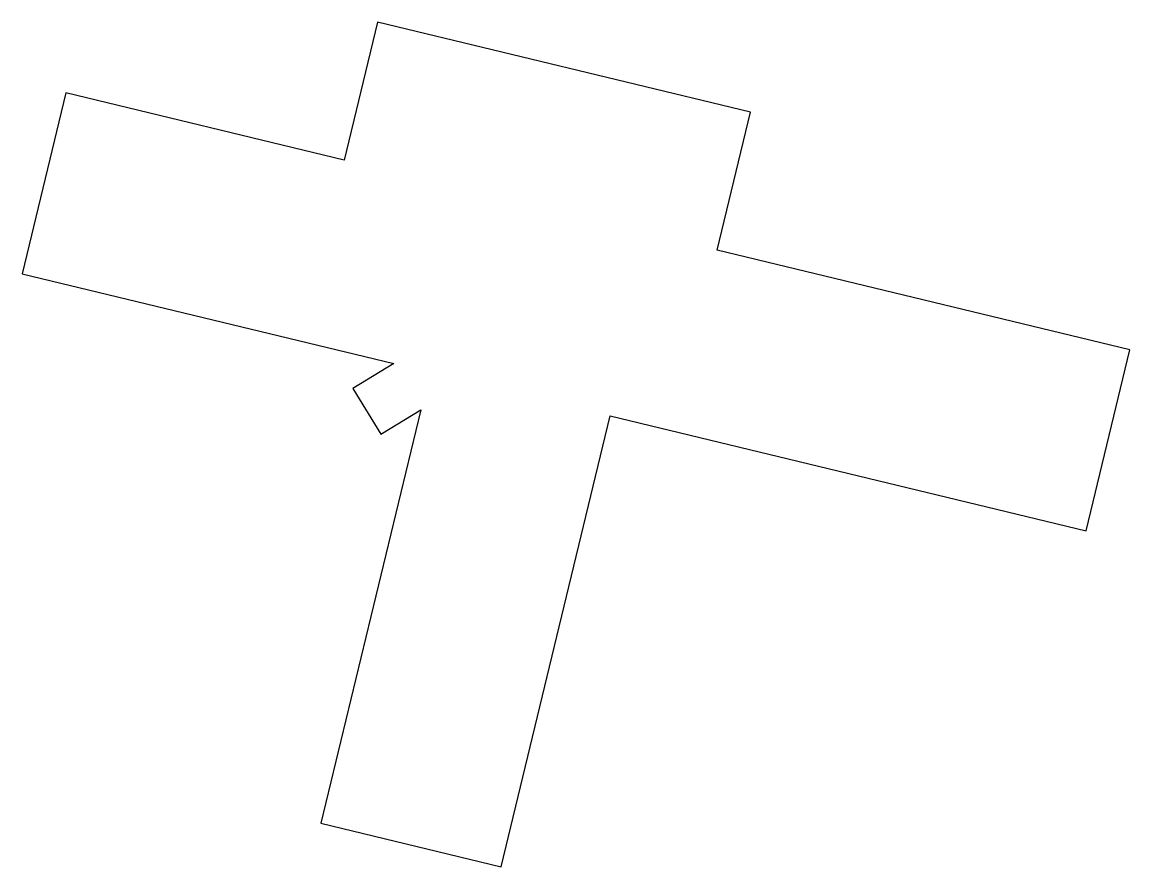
# Model space of a CAD drawing. Extents: x 0 to 131, y 0 to 100.
import ezdxf

# ---------------------------------------------------------------- set-up
doc = ezdxf.new("R2010")
doc.units = 0
doc.layers.add('Layer_1', color=7, linetype='CONTINUOUS')

msp = doc.modelspace()

# ---------------------------------------------------------------- linework, layer by layer
at = {"layer": 'Layer_1', "color": 7}
msp.add_lwpolyline([(42.053248, 100), (38.106717, 83.664046), (5.174878, 91.619633), (0, 70.198202), (43.974575, 59.575078), (39.136113, 56.619703), (42.437719, 51.214348), (47.184198, 54.113914), (35.356498, 5.153078), (56.687494, -0.000095), (69.584381, 53.388376), (125.919445, 39.779387), (131.094322, 61.200818), (82.269395, 72.995448), (86.215409, 89.331401), (42.053248, 100)], close=True, dxfattribs=at)

doc.saveas('drawing.dxf')
